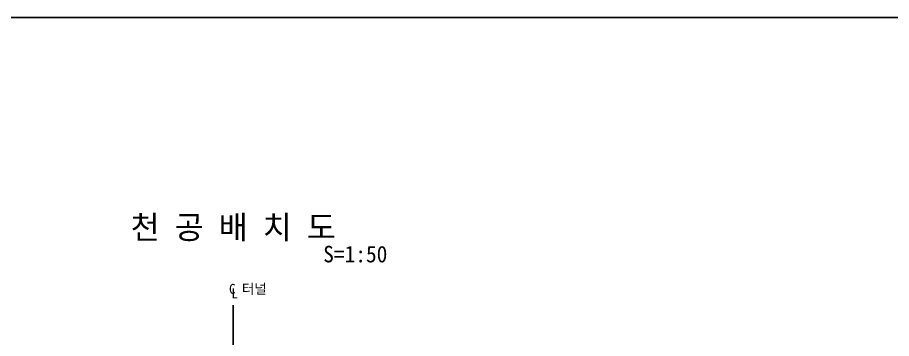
# Model space of a CAD drawing. Header units: millimetres. Extents: x -28226 to 41050, y 1277 to 31237.
# Drawn here: x 7942 to 21150, y 23847 to 28700 of the extents above; entities that cross this region are included whole.
import ezdxf
from ezdxf.enums import TextEntityAlignment as Align

# ---------------------------------------------------------------- set-up
doc = ezdxf.new("R2010")
doc.units = ezdxf.units.MM
doc.header["$LTSCALE"] = 500
doc.linetypes.add('A-CENTR01', pattern=[2, 1.25, -0.25, 0.25, -0.25])
for name, color, linetype in [('CS-CNTL', 1, 'A-CENTR01'), ('CS-TEX1', 6, 'Continuous'), ('CS-TEXT', 3, 'Continuous'), ('CX-PAPR', 2, 'Continuous')]:
    doc.layers.add(name, color=color, linetype=linetype)
doc.styles.add('굴림체', font='')
doc.styles.get('굴림체').set_extended_font_data('GulimChe')

msp = doc.modelspace()

# ---------------------------------------------------------------- linework, layer by layer
at = {"layer": 'CS-CNTL'}
msp.add_line((11200, 24350.2), (11200, 14069.2), dxfattribs=at)
at = {"layer": 'CX-PAPR'}
msp.add_lwpolyline([(1250, 2900), (41050, 2900), (41050, 28700), (1250, 28700)], close=True, dxfattribs=at)

# ---------------------------------------------------------------- texts
at = {"layer": 'CS-TEX1', "style": '굴림체'}
msp.add_text('천 공 배 치 도', height=350, dxfattribs=at).set_placement((11202.3, 25532.7), align=Align.MIDDLE)
at = {"layer": 'CS-TEXT', "style": '굴림체'}
for s, height, p in [('S=1:50', 250, (12561.8, 24997.9)), ('C 터널', 150, (11138.7, 24522.8)), ('L', 150, (11176.1, 24455.3))]:
    msp.add_text(s, height=height, dxfattribs=at).set_placement(p)

doc.saveas('drawing.dxf')
